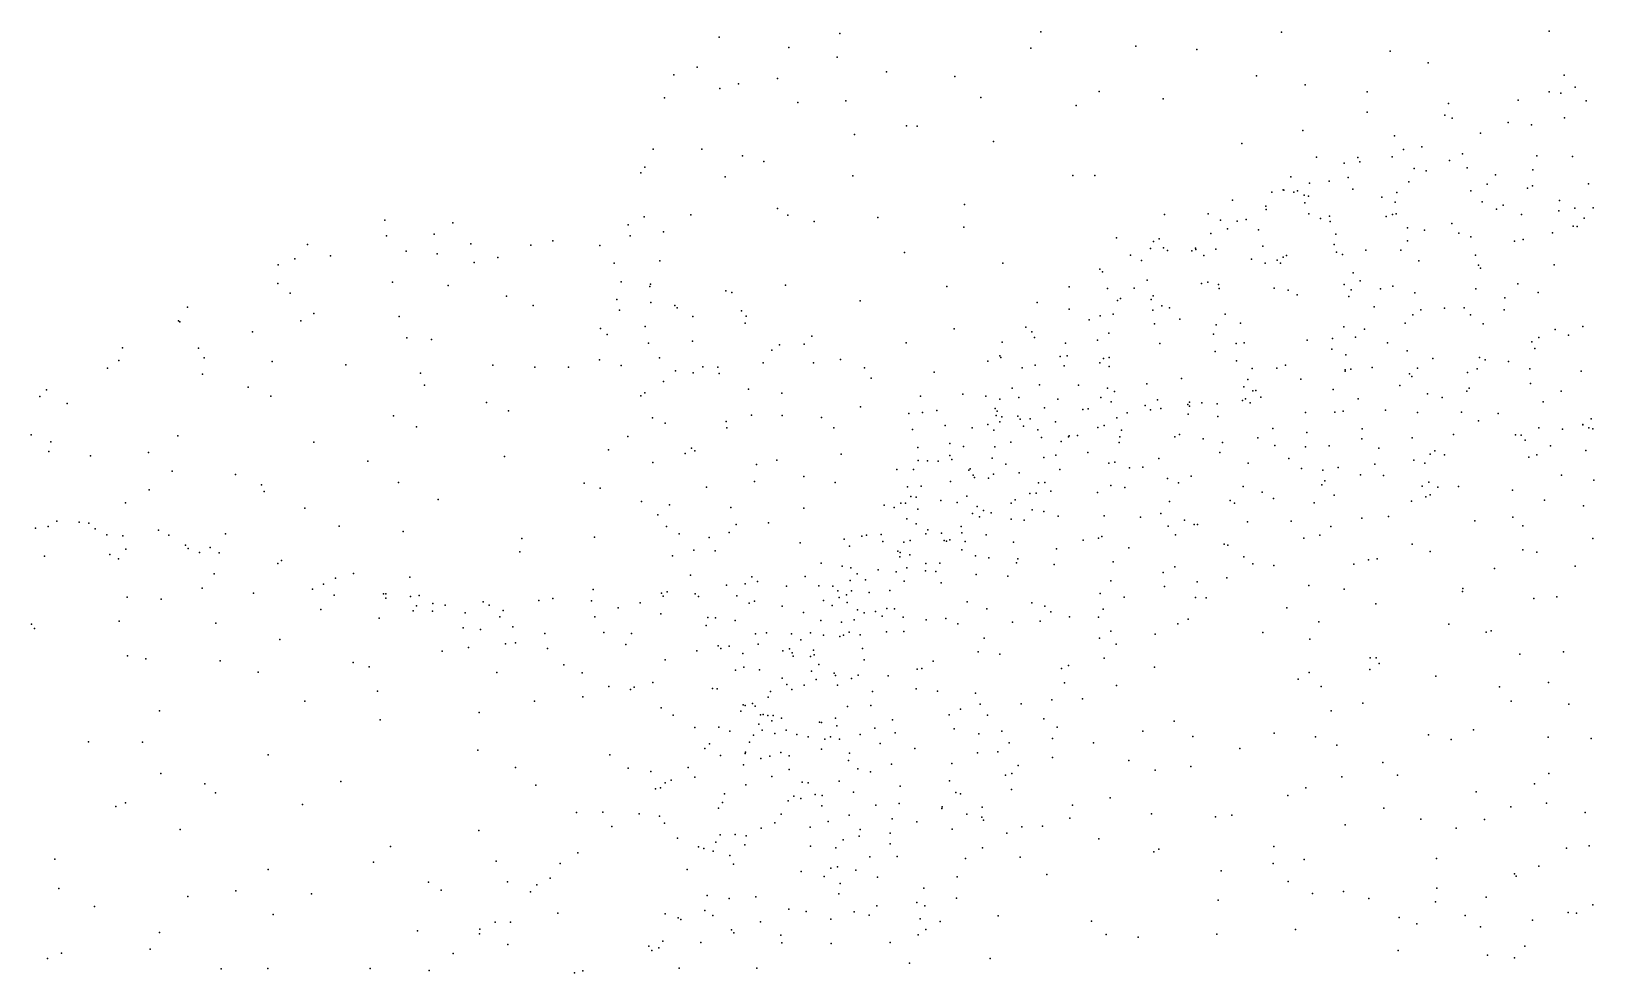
# Model space of a CAD drawing. Header units: metres. Extents: x -24.3 to 24.3, y -27.7 to 27.7.
# Drawn here: x -17.86 to -12.25, y 10.15 to 13.53 of the extents above; entities that cross this region are included whole.
import ezdxf

# ---------------------------------------------------------------- set-up
doc = ezdxf.new("R2010")
doc.units = ezdxf.units.M

msp = doc.modelspace()

# ---------------------------------------------------------------- linework, layer by layer
for p in [(-15.3907, 13.508, 12.4696), (-14.9573, 13.5212, 11.1314), (-14.236, 13.5274, 13.9236), (-13.3734, 13.527, 14.2851), (-12.4132, 13.5298, 10.3179), (-15.1406, 13.4718, 13.2292), (-14.2728, 13.4691, 10.5599), (-13.896, 13.4763, 14.1058), (-13.6766, 13.464, 10.2592), (-12.9833, 13.458, 10.1345), (-15.4694, 13.401, 11.9385), (-14.9665, 13.4369, 13.4831), (-12.8476, 13.4162, 14.451), (-15.5533, 13.3732, 12.2001), (-15.3208, 13.341, 13.1701), (-15.1805, 13.3601, 11.2224), (-14.7906, 13.3843, 13.7609), (-14.5445, 13.3673, 13.9095), (-13.4632, 13.3702, 10.0774), (-13.2888, 13.337, 14.444), (-12.3593, 13.3717, 14.4627), (-15.5867, 13.2906, 12.5021), (-15.3874, 13.3243, 11.6104), (-14.9356, 13.2804, 10.8838), (-14.4516, 13.2915, 10.4649), (-14.0279, 13.313, 10.2534), (-13.7981, 13.287, 10.1196), (-13.0658, 13.3128, 9.9697), (-12.5251, 13.2821, 2.3147), (-12.414, 13.3121, 9.8283), (-12.3715, 13.3077, 2.1366), (-12.3199, 13.3289, 2.5646), (-12.2805, 13.2805, 1.6087), (-15.1081, 13.274, 11.0259), (-14.1097, 13.2632, 14.1708), (-13.0658, 13.2399, 14.5271), (-12.7881, 13.2285, 2.5862), (-12.7747, 13.2705, 9.8127), (-14.7182, 13.1903, 10.6131), (-14.6796, 13.1897, 13.9328), (-13.2966, 13.1735, 9.819), (-12.7611, 13.2173, 2.3474), (-12.5604, 13.2019, 1.7049), (-12.4764, 13.1941, 9.4932), (-12.3584, 13.2193, 3.074), (-14.9046, 13.1592, 13.7879), (-14.4068, 13.1345, 14.075), (-13.5153, 13.1275, 9.8146), (-12.9679, 13.154, 2.4398), (-12.8704, 13.1155, 1.8703), (-12.6593, 13.1645, 14.595), (-15.6265, 13.1066, 11.9763), (-15.4523, 13.1072, 11.467), (-15.306, 13.0826, 13.3655), (-15.2303, 13.0626, 11.0457), (-13.2478, 13.0774, 14.5843), (-13.0995, 13.077, 2.7258), (-13.0928, 13.0609, 2.0445), (-12.9767, 13.0794, 2.9232), (-12.9364, 13.1049, 9.4899), (-12.7705, 13.0662, -11.2754), (-12.7242, 13.0904, 3.1689), (-12.4584, 13.0833, 1.1027), (-12.3304, 13.0806, 9.1546), (-15.6713, 13.0213, 12.205), (-15.6567, 13.0418, 12.468), (-15.369, 13.0072, 11.2061), (-14.9104, 13.0115, 10.6107), (-14.1218, 13.0117, 14.243), (-14.0426, 13.0125, 9.9289), (-13.3404, 13.0077, 9.5492), (-13.1493, 13.056, 2.3381), (-13.1347, 13.0047, -11.3454), (-12.8977, 13.0376, -11.4743), (-12.8546, 13.0289, 14.6516), (-12.7081, 13.0398, 1.2735), (-12.6058, 13.0143, -11.4767), (-12.4725, 13.0328, 3.5317), (-13.4079, 12.9521, -11.3096), (-13.367, 12.9605, -10.8668), (-13.3653, 12.9599, -11.6643), (-13.3295, 12.9521, -12.0566), (-13.3166, 12.9572, 2.766), (-13.2731, 12.9849, 2.5287), (-13.2024, 12.992, -11.0641), (-13.1177, 12.9631, 1.5406), (-12.9603, 12.9512, 9.2283), (-12.917, 12.9896, -10.8635), (-12.6941, 12.9568, -11.9973), (-12.6355, 12.9813, -10.9978), (-12.4912, 12.9663, 0.8553), (-12.4733, 12.9749, -11.3057), (-12.2724, 12.9823, 3.7117), (-15.1804, 12.8938, 10.8783), (-14.51, 12.9087, 14.0948), (-13.5496, 12.924, -12.0161), (-13.4293, 12.9023, 2.3341), (-13.4288, 12.8904, 3.0024), (-13.2928, 12.9417, 1.6879), (-13.2893, 12.9139, -12.3455), (-13.2772, 12.9384, -10.6396), (-13.0136, 12.9343, 1.3329), (-12.9663, 12.9168, 3.5576), (-12.6535, 12.9182, -12.2468), (-12.6023, 12.8909, 8.9161), (-12.5788, 12.9056, -10.7974), (-12.3768, 12.9222, -11.8778), (-12.3217, 12.8952, -12.1157), (-12.256, 12.8965, -11.425), (-16.589, 12.8522, -6.4058), (-16.3454, 12.8427, -6.4855), (-15.7163, 12.835, 12.3142), (-15.6591, 12.8642, 11.8746), (-15.4914, 12.8707, 13.2573), (-15.1434, 12.8697, 13.6571), (-15.0499, 12.8471, 10.6703), (-14.8212, 12.8619, 13.9272), (-13.7932, 12.8722, 9.6512), (-13.6361, 12.8744, -11.4121), (-13.5919, 12.852, 9.4947), (-13.5327, 12.8485, 2.1418), (-13.5005, 12.8545, -12.4641), (-13.2752, 12.8751, -10.4086), (-13.2339, 12.8575, 1.3739), (-13.2019, 12.8666, 3.4256), (-13.1993, 12.847, 9.237), (-12.9976, 12.8647, -10.399), (-12.9749, 12.8724, -12.6719), (-12.9622, 12.8751, 1.1003), (-12.7625, 12.8405, 0.7614), (-12.5134, 12.8728, 0.6554), (-12.3784, 12.8853, -12.3323), (-12.2878, 12.8593, 0.4807), (-16.5826, 12.7955, -6.1764), (-16.4125, 12.8022, -6.7973), (-15.9863, 12.7772, -6.5737), (-15.7089, 12.7962, 12.6553), (-15.5899, 12.8099, 13.0578), (-14.5122, 12.8269, 10.0912), (-13.9651, 12.7882, 14.3748), (-13.8123, 12.7854, -11.627), (-13.6275, 12.8042, -10.4412), (-13.5666, 12.8206, 2.7232), (-13.4558, 12.8168, 3.2503), (-13.1784, 12.8014, -10.1491), (-12.9219, 12.8248, 3.8184), (-12.9212, 12.7773, 8.9606), (-12.8607, 12.8159, 14.7252), (-12.7377, 12.8051, -12.7257), (-12.6947, 12.7924, -10.3043), (-12.5381, 12.7766, 4.0312), (-12.5068, 12.7831, 0.4456), (-12.402, 12.8068, -10.6353), (-12.3271, 12.8309, 4.0008), (-12.3137, 12.8297, 14.7869), (-16.8669, 12.7648, -6.7571), (-16.7841, 12.7245, -5.9866), (-16.5123, 12.7408, -7.0305), (-16.4013, 12.7312, -5.9723), (-16.2809, 12.7668, -7.0078), (-16.0651, 12.7626, -6.8583), (-15.8179, 12.7606, -6.4103), (-14.7254, 12.7353, 10.1936), (-13.9145, 12.7267, -11.2483), (-13.8435, 12.7501, -10.8922), (-13.8321, 12.7754, -12.0368), (-13.7968, 12.7528, -12.3265), (-13.782, 12.7433, 9.466), (-13.6947, 12.7421, 2.2856), (-13.6814, 12.7513, 2.9786), (-13.6808, 12.7464, 3.1974), (-13.6524, 12.7255, 1.6904), (-13.609, 12.7484, -10.226), (-13.4408, 12.7583, 1.3346), (-13.3559, 12.7248, 14.6036), (-13.1844, 12.7648, 1.0466), (-13.1757, 12.7367, 3.8875), (-13.1549, 12.7291, 9.0409), (-13.0705, 12.7447, 0.852), (-12.9454, 12.7439, -9.9631), (-12.6775, 12.726, 8.7263), (-16.9722, 12.6913, -6.9376), (-16.9124, 12.7136, -6.3246), (-16.269, 12.6998, -7.2282), (-16.1835, 12.7174, -6.0407), (-15.7673, 12.6978, -6.6674), (-15.6027, 12.7057, 11.5313), (-14.373, 12.6972, 9.84), (-14.0255, 12.6765, -11.7901), (-14.0158, 12.6665, 9.5071), (-13.875, 12.7076, -10.6738), (-13.4808, 12.7117, 3.5689), (-13.4326, 12.6982, -12.8491), (-13.3887, 12.7087, 1.1281), (-13.3772, 12.6978, -9.8606), (-13.3676, 12.7197, 9.165), (-12.8808, 12.7058, -13.0321), (-12.6665, 12.6909, 4.2656), (-12.6604, 12.6801, 0.3068), (-12.3954, 12.692, -10.2546), (-16.9727, 12.6244, -5.8643), (-16.5621, 12.6299, -7.2787), (-16.3617, 12.6174, -5.6361), (-15.7419, 12.6301, 12.2299), (-15.6391, 12.6144, -6.8602), (-15.6365, 12.6228, -6.2228), (-15.1517, 12.6183, 13.7092), (-14.5742, 12.6142, 9.9507), (-14.1349, 12.6128, -11.3307), (-13.9019, 12.6079, -10.3495), (-13.8553, 12.6368, 2.6274), (-13.6601, 12.6243, -12.824), (-13.6379, 12.6295, 1.2624), (-13.5998, 12.6205, 3.7655), (-13.1485, 12.6214, 4.2875), (-13.116, 12.6633, -9.6512), (-13.0915, 12.6348, 14.7117), (-12.9748, 12.6156, 8.7557), (-12.5259, 12.6231, 4.4221), (-16.9281, 12.5894, -7.2118), (-16.1531, 12.5797, -7.3765), (-15.7568, 12.5677, -7.2339), (-15.6354, 12.5562, -5.9615), (-15.3659, 12.5983, 11.0091), (-15.3446, 12.592, 13.5548), (-14.8845, 12.562, 10.276), (-14.25, 12.556, -11.5583), (-13.9974, 12.6064, -12.3542), (-13.9618, 12.5634, -12.65), (-13.9503, 12.5711, 2.0446), (-13.8413, 12.5678, 1.6777), (-13.8343, 12.5801, -10.1276), (-13.5971, 12.6071, 9.1471), (-13.3995, 12.6075, 4.0044), (-13.3492, 12.601, 8.9772), (-13.3172, 12.5841, 0.6821), (-13.1315, 12.5778, 0.4421), (-13.1234, 12.6025, -13.1746), (-13.018, 12.6051, 4.4733), (-12.8953, 12.5906, -9.4313), (-12.6768, 12.6059, -13.1317), (-12.5724, 12.5738, 14.8435), (-12.4529, 12.5925, -0.0261), (-17.2972, 12.5394, -6.657), (-16.844, 12.5172, -5.6109), (-16.5381, 12.5058, -5.4783), (-16.0578, 12.5452, -5.5278), (-15.7473, 12.5288, -5.672), (-15.5487, 12.5457, -7.0518), (-15.5406, 12.5377, 13.3019), (-15.4852, 12.5068, 11.261), (-15.3105, 12.5266, -6.6427), (-15.293, 12.5077, 10.8237), (-14.1354, 12.5322, -10.5645), (-14.0235, 12.5087, 2.744), (-13.9773, 12.5151, 3.2327), (-13.8353, 12.5287, 9.1856), (-13.8027, 12.5451, 1.4625), (-13.7751, 12.5377, -9.8753), (-13.738, 12.4966, 1.0601), (-13.5751, 12.5152, 14.5539), (-13.0414, 12.5404, 0.2276), (-12.9021, 12.5125, 8.5557), (-12.8738, 12.5296, 14.804), (-12.7884, 12.5366, 4.6752), (-12.7181, 12.5373, 0.016), (-12.6953, 12.5127, -9.3616), (-12.5745, 12.5306, 4.6148), (-17.3295, 12.4902, -6.2718), (-17.3249, 12.4866, -6.8776), (-17.064, 12.4511, -7.3141), (-16.8899, 12.4909, -7.4684), (-15.8159, 12.4626, -5.4352), (-15.7913, 12.4417, 12.4343), (-15.6558, 12.4698, 11.5949), (-15.297, 12.482, -6.8711), (-14.5471, 12.4624, 9.7855), (-14.2901, 12.4684, -11.8951), (-14.2687, 12.4516, -10.7911), (-14.0636, 12.4947, 2.4566), (-13.9933, 12.4462, -10.0096), (-13.829, 12.4794, 4.0023), (-13.6178, 12.4429, 0.642), (-13.6077, 12.4761, -13.1978), (-13.521, 12.4818, 4.3902), (-13.1501, 12.4691, 4.787), (-13.0754, 12.4612, -13.402), (-12.9304, 12.4828, -9.0344), (-12.6502, 12.4801, -13.3954), (-12.3915, 12.4592, 8.0071), (-12.293, 12.4698, 4.6363), (-17.5299, 12.3933, -6.3716), (-17.2575, 12.3928, -7.1695), (-16.5108, 12.4291, -7.5693), (-16.4214, 12.4238, -5.2899), (-15.6434, 12.41, -7.4159), (-15.4858, 12.4178, -5.7089), (-15.2015, 12.3853, 13.6997), (-15.1733, 12.405, -6.2739), (-15.0858, 12.407, -6.8405), (-15.0581, 12.4356, 10.442), (-14.72, 12.4122, 9.9618), (-14.3755, 12.4136, -11.3199), (-14.2594, 12.4311, 14.3186), (-14.1485, 12.4108, -10.2237), (-14.0332, 12.4213, 1.7194), (-13.8103, 12.4099, 14.4837), (-13.5357, 12.4092, -9.1769), (-13.5069, 12.4122, 0.4178), (-13.2813, 12.4216, 0.1687), (-13.1934, 12.3885, 8.561), (-13.1906, 12.4271, 14.7051), (-13.1087, 12.4324, 0.0227), (-12.9936, 12.4123, 5.0263), (-12.4763, 12.4155, 4.8013), (-12.4654, 12.3917, -9.1752), (-12.4504, 12.4305, -0.3087), (-12.3439, 12.4387, -9.4501), (-17.5427, 12.3484, -5.8294), (-17.2373, 12.3578, -5.4464), (-16.9931, 12.3451, -5.35), (-16.7285, 12.3333, -5.2489), (-16.2014, 12.3314, -5.1206), (-15.8194, 12.3511, -7.5686), (-15.7412, 12.3305, 12.2529), (-15.6037, 12.3579, 13.1196), (-15.2327, 12.3402, -7.2545), (-15.0519, 12.3402, -7.0862), (-14.9549, 12.3514, -6.5784), (-14.4264, 12.3465, -11.7325), (-14.3834, 12.3646, -11.1011), (-14.3797, 12.3593, 9.5154), (-14.2564, 12.332, 2.3921), (-14.1677, 12.3622, 1.9252), (-14.1529, 12.3292, 3.669), (-14.1426, 12.3647, 3.4531), (-14.0251, 12.3395, 9.1203), (-14.0114, 12.356, 4.1697), (-13.9911, 12.3594, -9.7265), (-13.6112, 12.3801, 4.7103), (-13.5347, 12.3471, 8.7213), (-13.3589, 12.3319, -13.573), (-13.1431, 12.3682, -8.5625), (-12.9227, 12.3827, -0.2388), (-12.8303, 12.3553, 8.2662), (-12.6637, 12.3589, 8.0913), (-12.6436, 12.3502, 5.0389), (-12.5598, 12.345, -0.4808), (-17.5836, 12.3213, -6.837), (-17.2436, 12.299, -7.3763), (-16.4607, 12.3035, -5.096), (-16.0509, 12.3249, -7.6461), (-15.93, 12.3249, -5.1909), (-15.5898, 12.2735, -5.2969), (-15.5463, 12.3112, 11.3512), (-15.4838, 12.3038, 13.4144), (-15.4486, 12.3262, -5.5105), (-15.3953, 12.3241, -7.4219), (-15.39, 12.3022, 11.0384), (-14.8689, 12.322, -6.8533), (-14.8454, 12.2844, 13.9879), (-14.6191, 12.3065, 14.1664), (-14.303, 12.3221, -10.3543), (-13.9917, 12.3269, 1.2104), (-13.7318, 12.2835, 8.7926), (-13.4943, 12.2802, 0.0217), (-13.4789, 12.3201, 5.072), (-13.3906, 12.3205, -8.8252), (-13.3036, 12.2809, -0.2799), (-13.1457, 12.3145, -8.0037), (-13.1452, 12.3095, 5.2918), (-13.1243, 12.3169, -13.6231), (-13.0478, 12.3227, 8.369), (-12.915, 12.3001, -8.1486), (-12.9056, 12.2906, -13.6877), (-12.8857, 12.3212, -0.5468), (-12.7065, 12.3051, -8.4119), (-12.6714, 12.3181, -13.6723), (-12.483, 12.3182, -8.7832), (-12.2988, 12.3103, 5.0046), (-17.8263, 12.219, -6.5273), (-17.803, 12.2432, -6.2921), (-17.0788, 12.2523, -7.5974), (-16.9974, 12.2204, -5.1294), (-16.4468, 12.2598, -7.7877), (-15.671, 12.221, 11.9126), (-15.6564, 12.2319, -7.6547), (-15.2847, 12.2461, 10.7783), (-15.1656, 12.2316, 10.4883), (-14.6676, 12.2199, -6.7376), (-14.5169, 12.2276, -11.455), (-14.4343, 12.2198, -12.3386), (-14.3392, 12.2492, 2.5823), (-14.2408, 12.261, -10.0458), (-14.1014, 12.2597, 14.3823), (-14.022, 12.2158, 4.7096), (-13.9979, 12.2493, 0.9239), (-13.972, 12.2377, -9.3484), (-13.8567, 12.2646, -13.3219), (-13.5082, 12.2541, -8.5816), (-13.4766, 12.2398, 8.5245), (-13.4653, 12.2406, -8.1495), (-13.4476, 12.2164, -13.7366), (-13.1882, 12.2445, -0.5854), (-12.9495, 12.2587, -0.7592), (-12.8504, 12.2293, 8.0196), (-12.7093, 12.238, 14.8731), (-12.7006, 12.2494, -0.7972), (-12.4809, 12.2656, -0.7093), (-12.3708, 12.238, -8.4769), (-17.7279, 12.1943, -5.6315), (-16.2242, 12.1971, -7.8227), (-16.1453, 12.1682, -4.8875), (-14.8829, 12.1821, 10.052), (-14.6606, 12.1619, -7.3151), (-14.6101, 12.1685, -6.448), (-14.4006, 12.1758, -10.2251), (-14.3931, 12.1663, -12.5656), (-14.3833, 12.2092, 2.948), (-14.3159, 12.2155, 3.5759), (-14.2229, 12.1791, -7.0272), (-14.1756, 12.2093, 4.4623), (-14.0861, 12.172, 8.9918), (-14.0664, 12.1749, -7.2379), (-13.984, 12.2001, 0.6847), (-13.9272, 12.1605, -8.2817), (-13.8622, 12.1868, -7.0989), (-13.8436, 12.171, -7.3537), (-13.8179, 12.2075, 0.2083), (-13.8064, 12.1756, -7.9833), (-13.7092, 12.1905, 5.3635), (-13.7035, 12.1989, -8.6844), (-13.7033, 12.1842, -7.7632), (-13.6587, 12.1964, -8.4196), (-13.6046, 12.1923, -7.4679), (-13.513, 12.2043, -0.2603), (-13.5028, 12.2111, -7.868), (-13.4859, 12.1969, -7.1787), (-13.2877, 12.1615, -0.836), (-13.1818, 12.1627, 8.2188), (-13.1522, 12.167, 5.6851), (-13.0986, 12.211, -7.4899), (-13.0001, 12.17, -1.0917), (-12.8856, 12.1618, -7.43), (-12.7969, 12.2154, -7.8054), (-12.7281, 12.1631, 5.7258), (-12.4352, 12.2, 5.386), (-16.5582, 12.1495, -4.866), (-16.4752, 12.1098, -7.9676), (-15.6292, 12.1423, 12.986), (-15.5834, 12.123, 11.6123), (-15.3653, 12.1289, -7.6647), (-15.3621, 12.1067, -5.2753), (-15.2747, 12.1521, 13.5969), (-15.1644, 12.151, -5.5196), (-15.0235, 12.1433, 10.224), (-14.9792, 12.1066, -5.7003), (-14.7094, 12.158, 9.7989), (-14.5802, 12.1152, -11.7775), (-14.4825, 12.1072, 3.3154), (-14.4272, 12.1189, -6.8431), (-14.3969, 12.1514, 9.3146), (-14.3841, 12.1277, 3.8534), (-14.3764, 12.1468, -7.4058), (-14.3188, 12.1485, 1.9597), (-14.311, 12.1377, 1.7375), (-14.2986, 12.1126, 1.3724), (-14.2747, 12.1396, -12.8958), (-14.1837, 12.1283, -7.5918), (-14.0326, 12.1082, 5.1186), (-14.0097, 12.1153, -6.9099), (-13.9646, 12.1431, -9.0808), (-13.7088, 12.1562, -0.1377), (-13.6015, 12.1476, 14.5659), (-13.4045, 12.1044, 8.2964), (-12.6668, 12.1322, -7.4813), (-12.5968, 12.1587, -1.0558), (-12.4502, 12.1062, 14.8566), (-12.2928, 12.1176, 5.5794), (-12.2927, 12.1183, -8.211), (-12.2715, 12.1072, -13.7121), (-12.2635, 12.1395, -1.0561), (-12.2564, 12.1037, 7.0055), (-17.8572, 12.0813, -5.4773), (-17.7873, 12.0563, -7.1382), (-17.331, 12.0781, -7.6242), (-16.8434, 12.0554, -7.9044), (-15.718, 12.0755, -7.8671), (-14.6974, 12.1005, -6.1294), (-14.5624, 12.0502, -10.5873), (-14.4052, 12.0979, -10.0029), (-14.3446, 12.0557, 4.6584), (-14.2468, 12.0992, 1.1497), (-14.2337, 12.0716, -9.5277), (-14.1637, 12.0581, -6.7535), (-14.1379, 12.0745, -9.3089), (-14.1354, 12.0782, -8.0351), (-14.1055, 12.0791, -13.2491), (-13.9556, 12.0546, -0.2692), (-13.9536, 12.074, -8.6766), (-13.9472, 12.0982, 8.7794), (-13.756, 12.0743, -6.8519), (-13.7396, 12.083, 8.575), (-13.6543, 12.0674, -0.6309), (-13.5853, 12.0547, -13.8598), (-13.4578, 12.0704, 5.8166), (-13.2824, 12.0901, -1.1616), (-13.0849, 12.067, -1.4206), (-13.0844, 12.103, -7.1677), (-12.9054, 12.0703, 5.9777), (-12.7564, 12.0831, -1.3142), (-12.5339, 12.0814, -13.9721), (-12.5136, 12.0805, 7.3309), (-12.4999, 12.063, 5.9264), (-12.3662, 12.1023, -7.9488), (-17.794, 12.022, -5.0913), (-17.6444, 12.0066, -7.4059), (-17.437, 12.0186, -4.8879), (-16.1606, 12.0045, -8.0289), (-15.7875, 12.0273, -4.8781), (-15.5119, 12.0146, 11.4234), (-15.4891, 12.0338, -7.8424), (-15.4772, 12.0241, -5.0576), (-14.9526, 12.0118, 13.8492), (-14.6779, 12.0366, -7.6709), (-14.5634, 12.0076, -12.3596), (-14.556, 11.9933, 3.8686), (-14.5138, 12.0396, 2.6965), (-14.4114, 11.998, -7.791), (-14.402, 12.0383, 14.1948), (-14.2258, 12.0005, 5.1064), (-14.183, 12.0085, 0.5839), (-14.068, 12.018, 14.3495), (-13.8134, 11.9968, -0.7773), (-13.5941, 12.0178, 8.3705), (-13.3974, 12.0434, 14.6408), (-13.3471, 11.9965, -1.4656), (-13.2878, 12.0391, -6.9391), (-13.203, 12.0417, 6.0109), (-13.0245, 12.0339, 7.7888), (-12.8408, 12.0123, -1.544), (-12.8234, 12.0247, -7.1581), (-12.7887, 12.0096, -14.1185), (-12.4867, 12.0011, 6.1402), (-12.4583, 12.0102, 6.5073), (-12.4085, 12.0426, 6.7961), (-12.2825, 12.025, 6.2352), (-17.3519, 11.9517, -4.6728), (-17.1243, 11.939, -4.6317), (-16.6504, 11.9868, -4.6091), (-15.628, 11.9818, 12.6539), (-15.2566, 11.9749, -7.8198), (-15.183, 11.9909, 10.5073), (-14.7532, 11.9571, -5.6823), (-14.6932, 11.9577, -11.5046), (-14.676, 11.9893, -11.0348), (-14.6429, 11.9878, -10.7971), (-14.6042, 11.9871, 3.6257), (-14.4945, 11.9544, -9.8344), (-14.4897, 11.9593, 2.193), (-14.4794, 11.9368, -6.063), (-14.4058, 11.9403, 1.2831), (-14.3625, 11.9763, -6.2904), (-14.3146, 11.9451, -8.1683), (-14.1686, 11.9567, -0.3821), (-13.9925, 11.9798, 5.4666), (-13.9712, 11.9833, -0.6235), (-13.9192, 11.9627, 8.6022), (-13.8706, 11.9658, -13.7056), (-13.4935, 11.9802, -6.7187), (-13.3012, 11.9613, 6.1905), (-13.2254, 11.9547, 7.8323), (-13.1697, 11.9644, 14.7243), (-13.0905, 11.9383, 6.3368), (-13.0388, 11.976, -6.9528), (-12.8991, 11.9905, 7.5535), (-12.8592, 11.9799, 6.2256), (-12.3689, 11.9374, -14.0572), (-17.4339, 11.8841, -4.4479), (-17.0315, 11.9027, -7.9742), (-16.5405, 11.9106, -8.1258), (-15.8747, 11.9088, -8.0847), (-15.8166, 11.8903, -4.6936), (-15.4361, 11.894, 11.2301), (-15.2636, 11.9146, -5.1016), (-15.0862, 11.9316, -5.2858), (-14.9742, 11.9106, 10.0201), (-14.7152, 11.8945, 9.6531), (-14.6654, 11.8976, 3.1213), (-14.5606, 11.9138, -12.5597), (-14.4748, 11.9285, -7.9973), (-14.4241, 11.9266, 9.2057), (-14.2454, 11.9094, -0.6159), (-14.2221, 11.9103, 5.3183), (-14.2011, 11.8797, -0.8432), (-13.9855, 11.8999, -1.0434), (-13.9353, 11.8928, 5.7428), (-13.7824, 11.9244, -6.4978), (-13.7434, 11.9097, -13.9308), (-13.6975, 11.9333, 5.9185), (-13.5107, 11.8968, 6.1676), (-13.2293, 11.9027, -6.7238), (-13.2178, 11.9166, -1.8804), (-13.0076, 11.9353, -1.7767), (-12.8691, 11.8976, 7.3124), (-12.8448, 11.9121, 14.7967), (-12.8124, 11.8938, 6.5812), (-12.7393, 11.8963, 7.1228), (-12.5449, 11.8827, -1.7757), (-12.2537, 11.9188, -7.5658), (-17.5197, 11.8372, -7.7557), (-17.0225, 11.8783, -4.4368), (-16.3978, 11.8492, -4.3349), (-15.6681, 11.8423, -8.1219), (-15.5684, 11.8301, 11.9489), (-14.7989, 11.829, -11.3018), (-14.7382, 11.8365, -10.6129), (-14.7219, 11.836, 3.8527), (-14.7024, 11.8605, 14.0003), (-14.6835, 11.8578, -12.1582), (-14.5957, 11.8459, -8.1979), (-14.5362, 11.8383, 4.7801), (-14.5016, 11.862, -5.8409), (-14.4655, 11.8248, 1.0938), (-14.3429, 11.8366, 0.1529), (-14.3291, 11.8487, -0.1166), (-14.2758, 11.8706, -9.0956), (-14.2531, 11.8726, -8.8188), (-14.0339, 11.8745, -6.2508), (-13.7747, 11.8426, -1.6461), (-13.5575, 11.8465, 14.546), (-13.5424, 11.837, 8.0139), (-13.4434, 11.8755, -14.1295), (-13.4023, 11.8532, -6.5427), (-13.2564, 11.8371, 7.6031), (-13.1841, 11.8646, -14.2781), (-12.9073, 11.8435, -14.3517), (-12.8556, 11.8586, -1.9202), (-12.8405, 11.8667, -6.9007), (-12.4305, 11.8474, -7.1863), (-12.2899, 11.8266, -1.8409), (-17.7657, 11.7723, -2.6883), (-17.6859, 11.7683, -3.1203), (-16.8756, 11.8189, -4.2458), (-15.6099, 11.7948, -4.6853), (-15.3479, 11.8211, -8.0603), (-15.0869, 11.8184, 10.2578), (-14.763, 11.8208, 3.5153), (-14.7173, 11.7805, -10.2187), (-14.6777, 11.8152, -5.4972), (-14.4821, 11.7994, 5.1769), (-14.4564, 11.787, 0.6091), (-14.442, 11.8103, 14.1111), (-14.4145, 11.8013, -0.8206), (-14.3434, 11.7789, -13.2059), (-14.2959, 11.776, 5.5068), (-14.2675, 11.8126, -6.0474), (-14.2264, 11.8065, -1.1936), (-14.174, 11.7898, -13.4753), (-14.0093, 11.7916, -1.5814), (-13.8786, 11.7857, 6.0632), (-13.8057, 11.7991, 8.3164), (-13.7214, 11.7752, 6.2302), (-13.4956, 11.7695, 7.7148), (-13.3384, 11.7717, 6.5904), (-13.0857, 11.7829, 6.9092), (-12.9897, 11.7883, 7.1159), (-12.68, 11.7736, -14.3771), (-12.5436, 11.7858, -2.01), (-17.8421, 11.7472, -1.8106), (-17.7961, 11.7528, -3.6304), (-17.6507, 11.7651, -4.0496), (-17.628, 11.7439, -3.4219), (-17.5861, 11.7225, -2.1685), (-17.5288, 11.7189, -2.4165), (-17.4004, 11.7392, -3.8892), (-17.3641, 11.7212, -3.554), (-17.1606, 11.726, -3.8584), (-16.7531, 11.7539, -8.2084), (-16.5233, 11.7351, -4.1283), (-15.8378, 11.7142, -4.4651), (-15.5786, 11.7531, 12.4349), (-15.5342, 11.7267, 12.6833), (-15.4255, 11.7129, 11.4305), (-15.354, 11.7317, 11.0624), (-15.3296, 11.7605, -4.8307), (-15.2127, 11.7655, 10.5579), (-14.8781, 11.7177, -5.1818), (-14.8615, 11.7214, -8.3156), (-14.8097, 11.7242, 3.2159), (-14.6836, 11.7623, 2.5329), (-14.6489, 11.7264, 2.1707), (-14.6417, 11.7405, 9.4321), (-14.5924, 11.7284, 4.9928), (-14.5227, 11.7526, -8.5639), (-14.5196, 11.7301, -0.6072), (-14.4331, 11.723, -1.3405), (-14.03, 11.7114, -13.8077), (-14.0182, 11.7165, -5.9846), (-13.7797, 11.7542, -14.0839), (-13.7533, 11.7227, 8.1153), (-13.6869, 11.7605, -1.9998), (-13.6753, 11.7601, -6.2351), (-13.236, 11.7214, 7.3212), (-13.1966, 11.7533, -2.2116), (-12.5082, 11.7549, 14.7902), (-17.518, 11.6718, -1.781), (-17.304, 11.6853, -8.0363), (-17.294, 11.6741, -2.4503), (-17.2537, 11.66, -2.2178), (-17.216, 11.677, -3.1283), (-17.1827, 11.6583, -3.3841), (-16.1045, 11.6623, -4.2682), (-16.0975, 11.7094, -8.3357), (-15.4809, 11.6674, -8.2803), (-15.4046, 11.6654, 13.2016), (-15.0991, 11.6947, -8.2435), (-14.9419, 11.7069, 13.8062), (-14.9224, 11.6817, -11.0552), (-14.8033, 11.6988, 2.9883), (-14.7493, 11.6647, -12.3018), (-14.7416, 11.6599, -0.3039), (-14.7274, 11.6962, 4.466), (-14.705, 11.7025, -9.7721), (-14.5836, 11.7029, 1.6755), (-14.5752, 11.7003, -1.1607), (-14.5624, 11.7047, -0.0273), (-14.5194, 11.6685, -13.0425), (-14.5085, 11.6993, -8.9498), (-14.3349, 11.6965, -5.6896), (-14.1804, 11.6724, 14.1977), (-14.0849, 11.7042, 8.5035), (-13.9209, 11.6764, 6.255), (-13.5788, 11.6898, -2.202), (-13.5658, 11.6857, 6.5625), (-13.2933, 11.7109, 6.8223), (-12.9045, 11.6889, -6.585), (-12.8401, 11.6631, -2.3879), (-12.5082, 11.6689, -6.7905), (-12.4577, 11.6603, -2.29), (-12.2572, 11.7093, -7.2015), (-17.8093, 11.6462, -1.4138), (-17.5755, 11.6525, -1.5697), (-17.5445, 11.637, -7.9429), (-16.9729, 11.6197, -2.94), (-16.9594, 11.6307, -3.5425), (-15.5576, 11.6478, 12.1482), (-15.0238, 11.6206, -4.9166), (-14.9493, 11.6106, -0.5494), (-14.9178, 11.6043, 3.6013), (-14.7428, 11.644, -0.7372), (-14.7175, 11.6042, 0.2501), (-14.7067, 11.6514, -12.5249), (-14.6488, 11.6202, -9.3151), (-14.5985, 11.6206, 0.8936), (-14.4712, 11.6475, -5.455), (-14.4235, 11.6402, -1.7434), (-14.3241, 11.6219, -1.9408), (-14.3194, 11.6367, 8.8382), (-14.1886, 11.6167, 6.0152), (-13.9766, 11.6262, 8.2769), (-13.7565, 11.6079, -14.2552), (-13.5088, 11.6436, 6.7684), (-13.4769, 11.6191, -6.1371), (-13.4013, 11.6132, 7.0907), (-13.1136, 11.6178, -2.483), (-13.0611, 11.6334, 14.7009), (-13.0308, 11.6371, -14.5889), (-12.6098, 11.6017, -2.474), (-12.3208, 11.61, -14.4525), (-17.2009, 11.583, -1.5855), (-16.8093, 11.5455, -3.3633), (-16.7664, 11.5671, -2.2918), (-16.7014, 11.5838, -3.6619), (-16.4996, 11.5711, -8.3779), (-15.4935, 11.5786, 11.9252), (-15.2965, 11.5476, -4.5736), (-15.2728, 11.5725, 10.8304), (-15.2528, 11.5552, -8.3946), (-15.0815, 11.5737, -0.858), (-14.9204, 11.5588, -11.7699), (-14.8953, 11.5829, -10.3328), (-14.865, 11.5619, 9.6936), (-14.8199, 11.597, -9.9514), (-14.755, 11.5902, -8.7712), (-14.7268, 11.5564, -1.7379), (-14.6506, 11.594, 0.6524), (-14.6134, 11.5909, 1.1528), (-14.5943, 11.5508, 5.5516), (-14.4684, 11.5808, 9.0393), (-14.3545, 11.5742, 5.8596), (-13.985, 11.558, 6.444), (-13.7973, 11.5879, 7.804), (-13.6756, 11.5539, 7.4459), (-13.5699, 11.5683, -2.4595), (-17.5138, 11.4996, -1.2196), (-17.3914, 11.4918, -8.1798), (-17.2447, 11.5315, -1.3603), (-17.0598, 11.514, -8.3342), (-16.8491, 11.5276, -1.5089), (-16.771, 11.5064, -1.2988), (-16.5944, 11.5117, -1.9766), (-16.5858, 11.5111, -2.6665), (-16.5856, 11.4954, -1.6519), (-16.4966, 11.5012, -3.6091), (-16.4663, 11.5054, -2.2033), (-16.0364, 11.4878, -8.5058), (-15.9863, 11.4945, -1.9537), (-15.8419, 11.5263, -1.6375), (-15.5965, 11.5137, -1.5655), (-15.5908, 11.5033, -8.4733), (-15.5766, 11.5184, -1.0865), (-15.4766, 11.5106, -0.8848), (-15.464, 11.5015, -4.4108), (-15.364, 11.5418, -1.2179), (-15.3265, 11.5034, 11.2136), (-15.1489, 11.5392, -1.0956), (-15.0324, 11.5395, 13.634), (-14.9822, 11.5388, -8.5651), (-14.9645, 11.5225, -1.4686), (-14.9596, 11.4982, 3.0857), (-14.9333, 11.5079, -0.0994), (-14.9158, 11.5218, 4.315), (-14.8528, 11.516, 4.6599), (-14.7784, 11.5232, -5.0111), (-14.0238, 11.5125, -5.6565), (-13.9372, 11.4987, 14.2532), (-13.7933, 11.5369, -2.4112), (-13.6817, 11.4979, 14.373), (-13.6439, 11.4967, 7.1528), (-13.275, 11.5405, -14.5394), (-13.1492, 11.5284, -6.2264), (-12.7249, 11.5193, -14.6177), (-12.7235, 11.5306, -2.6526), (-12.469, 11.4945, -14.5699), (-12.3855, 11.5008, -2.5584), (-16.8185, 11.4553, -8.4154), (-16.4881, 11.4499, -3.3699), (-16.4761, 11.4678, -1.4044), (-16.4183, 11.4484, -1.1675), (-16.4169, 11.4766, -2.4231), (-16.3727, 11.4704, -1.7888), (-16.3008, 11.4435, -3.7307), (-16.2365, 11.4827, -3.9839), (-16.2146, 11.4703, -1.5885), (-16.1644, 11.451, -1.2799), (-15.8478, 11.4863, -1.1632), (-15.7523, 11.4611, -0.8605), (-15.6738, 11.4786, -1.8613), (-15.5993, 11.4397, -0.668), (-15.2821, 11.4773, -1.6147), (-15.264, 11.4852, -0.6357), (-15.1644, 11.4674, 10.3805), (-15.0872, 11.4441, -10.9964), (-15.0159, 11.4868, -11.4213), (-14.9855, 11.4692, -1.729), (-14.9314, 11.4804, -8.855), (-14.8939, 11.4533, -1.9773), (-14.8707, 11.4432, -9.2373), (-14.8301, 11.4475, 0.6338), (-14.8062, 11.4315, 9.4261), (-14.7888, 11.458, 0.9829), (-14.761, 11.4571, -12.655), (-14.5002, 11.483, 13.9833), (-14.4297, 11.4579, -5.2477), (-14.2686, 11.4783, -5.4168), (-14.222, 11.4671, -2.3383), (-14.2008, 11.4464, -13.7416), (-14.0129, 11.4556, 8.0467), (-13.3538, 11.4608, 14.5138), (-13.0355, 11.4751, -2.769), (-17.8568, 11.4028, -0.8098), (-17.8453, 11.3864, -8.0326), (-17.5417, 11.4128, -0.9926), (-17.1948, 11.406, -1.0544), (-16.6098, 11.4242, -1.0492), (-16.3082, 11.3895, -2.8873), (-16.2456, 11.3826, -3.4524), (-16.1766, 11.4285, -1.0367), (-16.1297, 11.3929, -2.4964), (-15.8366, 11.4281, -2.2489), (-15.4368, 11.3975, 12.1778), (-15.4309, 11.4264, 12.4833), (-15.4038, 11.4256, -0.478), (-15.3322, 11.4149, 13.1146), (-15.0257, 11.4153, 4.0814), (-14.9511, 11.4094, 2.7832), (-14.9057, 11.4179, 2.5523), (-14.7306, 11.4279, 13.8554), (-14.7274, 11.3757, 1.49), (-14.6477, 11.4184, 5.7349), (-14.5771, 11.4222, -5.0728), (-14.5343, 11.4036, -2.3117), (-14.3387, 11.4099, -13.5225), (-14.239, 11.4136, 8.3864), (-14.1339, 11.429, 14.1361), (-14.0301, 11.4275, 6.6188), (-13.9856, 11.3772, -14.1441), (-13.7452, 11.4032, -2.7062), (-13.7079, 11.4202, -14.4176), (-13.2395, 11.4103, -2.8839), (-12.7731, 11.4018, -6.3302), (-12.6221, 11.3781, 14.7019), (-16.9662, 11.3472, -0.8937), (-16.1561, 11.3314, -3.0596), (-16.1201, 11.3359, -2.7623), (-16.0156, 11.3692, -0.6976), (-15.804, 11.373, -4.0934), (-15.7245, 11.3296, -0.3598), (-15.7047, 11.3688, -8.6354), (-15.394, 11.3247, -0.063), (-15.3546, 11.3237, 12.7749), (-15.2596, 11.3682, -8.6562), (-15.2501, 11.3303, -2.346), (-15.2208, 11.3713, 10.6562), (-15.1302, 11.3678, -8.8875), (-15.0971, 11.3464, 0.0602), (-15.0626, 11.3715, 3.3066), (-15.0161, 11.3623, -9.9965), (-14.957, 11.3585, -9.6259), (-14.9447, 11.3623, -2.1782), (-14.924, 11.3733, -4.7028), (-14.8851, 11.364, 5.1754), (-14.7901, 11.375, 1.8623), (-14.4403, 11.3522, 8.6279), (-14.0261, 11.3517, -5.4657), (-13.9667, 11.3301, 7.6574), (-13.8264, 11.3664, 7.326), (-13.4406, 11.3727, -5.8775), (-13.2719, 11.3487, -14.6696), (-12.6395, 11.374, -2.9062), (-17.5121, 11.2889, -8.3285), (-17.4468, 11.2778, -0.7186), (-17.1794, 11.2713, -0.7277), (-16.7026, 11.2649, -0.6605), (-16.3833, 11.3056, -8.5874), (-16.2892, 11.3185, -0.7537), (-16.0055, 11.3152, -3.8417), (-15.5834, 11.274, -2.6709), (-15.4703, 11.3063, -8.6657), (-15.3836, 11.3152, 11.8606), (-15.3052, 11.2973, 11.3676), (-15.1617, 11.3067, -11.17), (-15.138, 11.3133, -10.4874), (-15.1278, 11.299, -11.5282), (-15.1244, 11.2876, 3.5621), (-15.0629, 11.2864, 10.0994), (-15.0519, 11.3088, 4.605), (-15.0494, 11.2925, 0.301), (-14.8758, 11.3144, 5.401), (-14.8703, 11.2748, 13.6035), (-14.6231, 11.2693, -4.8506), (-14.4618, 11.3035, -13.3561), (-14.3836, 11.2951, -2.5708), (-14.0089, 11.2807, 6.963), (-13.0559, 11.2815, -14.7936), (-13.0335, 11.281, -6.0379), (-12.5192, 11.2949, -14.7082), (-12.3625, 11.3025, -2.771), (-17.044, 11.2295, -8.558), (-16.6449, 11.2493, -8.5941), (-16.1877, 11.2288, -0.5128), (-15.9469, 11.2566, -2.9259), (-15.8817, 11.2282, -3.4293), (-15.3314, 11.2377, 11.6366), (-15.3015, 11.2476, -2.5708), (-15.2455, 11.2381, -10.7938), (-15.164, 11.209, 3.8747), (-15.0588, 11.2339, 4.9094), (-15.0327, 11.2578, -4.4598), (-14.978, 11.2259, 2.6366), (-14.9735, 11.2184, -12.144), (-14.9157, 11.2077, -12.4046), (-14.8913, 11.2189, 2.1593), (-14.7841, 11.2175, 5.7926), (-14.68, 11.2412, -2.5141), (-14.6636, 11.2428, -13.0149), (-14.1621, 11.243, -2.7688), (-14.1379, 11.2534, 6.7241), (-13.8289, 11.2486, -2.9252), (-13.2745, 11.2284, -3.147), (-13.0563, 11.2391, 14.5514), (-13.0233, 11.2606, -3.0867), (-12.8203, 11.2155, 14.5954), (-16.6158, 11.1623, -0.469), (-15.7861, 11.1788, -3.1678), (-15.708, 11.1674, -3.6672), (-15.6952, 11.176, -3.8848), (-15.6279, 11.193, -8.7792), (-15.4146, 11.1709, 0.1697), (-15.3977, 11.1706, -2.8077), (-15.2058, 11.1602, -10.1582), (-15.1473, 11.1864, 10.2763), (-15.1301, 11.1679, -11.7669), (-15.0851, 11.1838, 3.0871), (-15.0427, 11.2032, -2.5264), (-14.9655, 11.184, 0.8312), (-14.8397, 11.1613, 9.3773), (-14.6837, 11.1701, 13.7476), (-14.6066, 11.1625, 6.1661), (-14.4711, 11.1542, 13.8662), (-14.1513, 11.1917, 7.8853), (-13.9649, 11.182, -5.3031), (-13.3138, 11.2051, 14.4417), (-13.2316, 11.1789, -5.8047), (-12.5921, 11.1775, -3.1495), (-12.4158, 11.1928, 14.6775), (-16.8765, 11.1255, -8.6707), (-16.052, 11.1256, -8.7806), (-15.8796, 11.1417, -0.1571), (-15.598, 11.1026, -3.0834), (-15.3044, 11.1134, -9.2641), (-15.2964, 11.1108, -10.4608), (-15.271, 11.1174, -11.3339), (-15.2613, 11.108, 0.3696), (-15.2148, 11.1406, -9.909), (-14.9301, 11.1074, 1.1281), (-14.8461, 11.1103, 1.5191), (-14.5248, 11.0968, 6.3777), (-14.4543, 11.1149, -4.8199), (-14.3077, 11.1165, 6.6557), (-14.1966, 11.1307, -13.9009), (-14.0876, 11.1344, 7.6069), (-13.0815, 11.1193, -3.2929), (-12.5502, 11.1256, -6.1975), (-12.3433, 11.1158, -6.3445), (-17.3976, 11.0918, -0.5093), (-16.6064, 11.0594, -8.7642), (-16.2511, 11.0851, -0.3063), (-15.5553, 11.0756, -8.9511), (-15.3123, 11.0899, -11.1097), (-15.2477, 11.0439, 4.7334), (-15.2423, 11.0775, 12.4704), (-15.2319, 11.0776, -4.0499), (-15.2158, 11.0743, 3.4693), (-15.201, 11.0558, 4.9483), (-15.197, 11.0748, -2.9179), (-15.1667, 11.0653, 12.9676), (-15.0305, 11.0511, 9.9694), (-15.0232, 11.0495, -4.1956), (-14.973, 11.0656, -2.8375), (-14.7682, 11.0591, 8.9749), (-14.5651, 11.0766, 8.5421), (-14.4278, 11.0755, -2.9191), (-14.2261, 11.0624, -3.0415), (-13.7588, 11.0542, -5.3054), (-13.1957, 11.0908, -14.8783), (-15.4778, 11.0311, -3.4882), (-15.3908, 11.0327, -3.8187), (-15.3516, 11.0185, -3.1398), (-15.2671, 11.0035, 4.4794), (-15.2359, 11.0215, 11.8167), (-15.1911, 11.0105, 11.1612), (-15.15, 11.0222, 10.6036), (-15.1116, 11.0065, 0.6091), (-15.0713, 10.9975, 2.7222), (-15.0116, 10.9894, 2.4423), (-14.991, 10.9976, -12.4278), (-14.968, 11.0378, 13.2399), (-14.959, 10.9892, 2.1591), (-14.884, 11.006, 5.904), (-14.8319, 11.0287, -12.774), (-14.7585, 11.012, -2.9189), (-14.5471, 11.027, -4.6323), (-14.4588, 11.009, -13.4806), (-14.376, 11.018, 8.0823), (-14.1945, 10.992, -4.8884), (-14.1778, 11.0332, 7.2252), (-13.8713, 11.018, -3.2781), (-13.6918, 10.999, -14.6313), (-13.3999, 11.0114, 14.3324), (-13.2518, 10.9981, -5.6009), (-12.8466, 11.0058, -3.4599), (-12.7654, 10.988, -14.9396), (-12.6855, 11.0237, -5.9941), (-12.4172, 10.9973, -3.2446), (-12.2625, 10.9926, -3.0865), (-17.6523, 10.9802, -0.3175), (-17.4577, 10.9788, -8.6606), (-17.0073, 10.9332, -0.2793), (-16.2559, 10.9497, -0.1245), (-15.7825, 10.9332, -9.0126), (-15.442, 10.9563, -9.4794), (-15.4245, 10.9729, -10.3511), (-15.3848, 10.9311, -11.4332), (-15.297, 10.9381, -3.3835), (-15.2957, 10.9433, 3.965), (-15.2812, 10.9791, -11.7461), (-15.209, 10.9281, -3.696), (-15.1687, 10.942, -12.0929), (-15.1394, 10.9302, -3.2256), (-15.023, 10.9543, 5.7235), (-14.9224, 10.9398, 1.8835), (-14.8127, 10.9744, 13.3844), (-14.6888, 10.9561, 6.3194), (-14.4641, 10.9401, -3.1294), (-14.3911, 10.9439, 6.7895), (-14.3506, 10.9763, -13.6898), (-14.0482, 10.9767, -14.2298), (-13.5226, 10.9561, -5.3681), (-13.1753, 10.9679, 14.4213), (-16.1205, 10.888, -8.978), (-15.7166, 10.8858, 0.2921), (-15.6358, 10.8736, -9.2533), (-15.5016, 10.8885, 0.4604), (-15.3024, 10.8975, 3.5863), (-15.2405, 10.9199, 5.1199), (-15.1394, 10.8809, 11.3806), (-14.9262, 10.9136, 1.5885), (-14.8929, 10.8829, -4.0846), (-14.8472, 10.8719, 6.1526), (-14.7722, 10.8994, -3.1887), (-14.5562, 10.9027, 8.3384), (-14.3181, 10.8955, 7.075), (-14.1946, 10.9238, -3.2909), (-13.921, 10.9135, 14.0529), (-13.8261, 10.8785, -3.5071), (-13.6981, 10.8915, -5.151), (-13.0105, 10.9058, -5.6558), (-17.3922, 10.8662, -0.2537), (-17.2342, 10.8291, -8.8276), (-16.7467, 10.8378, -8.935), (-16.0475, 10.825, 0.1025), (-15.5841, 10.8328, -9.8938), (-15.5625, 10.8427, -10.79), (-15.4779, 10.8532, -11.0313), (-15.2945, 10.8254, 3.3461), (-15.2009, 10.8554, 5.3834), (-15.092, 10.8356, 0.9685), (-15.0709, 10.8327, 10.0539), (-14.9604, 10.8388, -3.3722), (-14.7407, 10.8215, -3.632), (-14.5643, 10.84, 6.6964), (-14.3638, 10.8603, 7.8891), (-14.3411, 10.8665, 7.4279), (-13.1574, 10.8548, -15.0073), (-12.958, 10.8609, -3.6775), (-12.4665, 10.83, -3.5066), (-12.4143, 10.8661, -14.9183), (-17.5193, 10.7609, -0.1015), (-17.1968, 10.7975, -0.1596), (-15.618, 10.8109, -10.2966), (-15.6009, 10.8147, -9.6313), (-15.3777, 10.7626, -11.9116), (-15.3705, 10.7937, 4.313), (-15.143, 10.7681, -12.4074), (-15.1219, 10.7853, 11.8593), (-15.0969, 10.7762, 12.2123), (-15.0454, 10.7913, 1.2509), (-15.0202, 10.7875, 12.74), (-14.9083, 10.7999, -12.7198), (-14.7451, 10.7591, 13.2626), (-14.5417, 10.7983, 13.5705), (-14.5242, 10.7931, -4.2383), (-14.3412, 10.8094, -4.5251), (-13.988, 10.7797, -14.4266), (-13.3506, 10.7879, -5.2937), (-13.2859, 10.8146, -3.7434), (-12.6749, 10.8005, -15.036), (-12.423, 10.7601, -5.9246), (-17.5543, 10.7477, -8.8151), (-16.8848, 10.7554, -0.0375), (-15.9015, 10.7266, -9.2878), (-15.8077, 10.7277, 0.411), (-15.6775, 10.7217, -10.9716), (-15.6038, 10.7135, 0.5939), (-15.3931, 10.7426, 3.8532), (-15.1679, 10.7211, 2.6576), (-15.0222, 10.751, 1.4667), (-14.9238, 10.7174, 9.4729), (-14.8278, 10.753, 6.3495), (-14.7703, 10.7044, 8.7473), (-14.5911, 10.7407, -13.3492), (-14.5909, 10.7472, -3.8221), (-14.5022, 10.7201, 7.0327), (-14.4487, 10.7101, 7.3084), (-14.4465, 10.7458, -3.544), (-14.1328, 10.7068, 13.8325), (-14.1236, 10.7529, -14.1916), (-13.8401, 10.7218, -3.7389), (-13.61, 10.7111, 14.1271), (-13.5512, 10.7167, -14.8354), (-13.0063, 10.7416, -5.4849), (-12.5515, 10.7471, 14.4769), (-12.2846, 10.7262, 14.5289), (-17.3233, 10.666, -0.0336), (-16.252, 10.6616, -9.1571), (-15.7753, 10.6761, -10.0528), (-15.5865, 10.688, -11.4114), (-15.3333, 10.6479, 5.2341), (-15.2392, 10.6705, 2.864), (-15.1907, 10.6891, 5.7763), (-15.064, 10.6734, 11.1059), (-14.9987, 10.6937, 9.8068), (-14.8845, 10.6661, 9.255), (-14.7766, 10.6526, -13.0444), (-14.6814, 10.6934, 8.3787), (-14.555, 10.6668, 8.0849), (-14.4419, 10.6993, -13.6304), (-14.3581, 10.6518, -3.8989), (-14.3044, 10.6748, -13.8847), (-14.2304, 10.678, -4.3013), (-13.1446, 10.682, -3.9455), (-12.8735, 10.7022, -3.9184), (-12.7477, 10.67, -5.5918), (-12.646, 10.7009, -3.7961), (-16.5684, 10.6051, -9.1551), (-15.539, 10.634, -11.7401), (-15.4648, 10.6039, 4.4607), (-15.4453, 10.5977, 4.6987), (-15.4023, 10.6196, 3.4443), (-15.3866, 10.6459, 4.9446), (-15.2977, 10.6107, 5.4861), (-15.2934, 10.6431, 0.9258), (-15.0631, 10.606, 6.1163), (-14.9713, 10.5992, 12.3353), (-14.9449, 10.628, 12.5655), (-14.8882, 10.6412, 12.893), (-14.777, 10.6146, 6.5967), (-14.4459, 10.5999, 7.5935), (-14.0289, 10.6316, -4.1067), (-13.813, 10.5954, -14.7117), (-13.4006, 10.604, -4.104), (-12.352, 10.5985, -3.7182), (-12.27, 10.6072, -14.9442), (-17.7727, 10.559, -8.9087), (-16.6303, 10.5481, 0.2539), (-16.1893, 10.5524, 0.3755), (-15.9598, 10.5435, -10.8358), (-15.8966, 10.5819, -10.2723), (-15.4111, 10.5884, -12.063), (-15.3519, 10.5717, 3.1593), (-15.3387, 10.5407, -12.2723), (-14.8497, 10.5671, 9.0265), (-14.7519, 10.5692, 8.5707), (-14.5062, 10.5618, 7.8707), (-14.3104, 10.5667, 13.6485), (-13.831, 10.5854, -4.5574), (-13.4032, 10.544, -4.3162), (-13.2926, 10.5583, -15.0047), (-12.8178, 10.5616, -4.0932), (-17.0076, 10.5226, -9.1156), (-15.996, 10.4908, -9.8645), (-15.5046, 10.5216, 4.0786), (-15.0958, 10.5149, 1.6474), (-15.0131, 10.4971, 10.9218), (-14.9901, 10.5264, 11.7927), (-14.9657, 10.5315, 6.3312), (-14.9, 10.5196, -12.8575), (-14.8223, 10.4946, 12.7161), (-14.5372, 10.4958, 13.2799), (-14.2152, 10.5042, -14.0541), (-13.5894, 10.5176, -4.573), (-12.5382, 10.5067, -15.0967), (-12.5314, 10.4984, -3.9755), (-12.4502, 10.5345, 14.4186), (-17.7577, 10.4538, 0.1693), (-17.2962, 10.4257, -9.1315), (-17.123, 10.4452, 0.1785), (-16.8517, 10.4348, 0.2614), (-16.4326, 10.4762, 0.3539), (-16.3866, 10.4474, -9.3597), (-16.1497, 10.4775, -9.5688), (-16.0669, 10.4419, -10.2532), (-16.0442, 10.4669, -10.5222), (-15.4327, 10.4289, 0.9805), (-15.2582, 10.4239, -12.4742), (-14.961, 10.435, 9.4962), (-14.9564, 10.4715, 11.3533), (-14.6557, 10.4547, -13.2483), (-13.349, 10.4785, -4.7965), (-13.2626, 10.436, -4.5606), (-13.1517, 10.4432, -4.8884), (-12.8167, 10.4545, -5.2059), (-17.6309, 10.3894, -9.0857), (-15.4418, 10.3748, 5.2706), (-15.3548, 10.4179, 5.6085), (-15.1401, 10.3799, 6.1347), (-15.0785, 10.3713, 1.8513), (-14.9061, 10.3696, 9.1977), (-14.8247, 10.3914, 8.7995), (-14.6814, 10.4039, 8.131), (-14.653, 10.3912, 13.023), (-14.5394, 10.4186, -13.4588), (-13.6007, 10.4123, 13.9851), (-13.0606, 10.4182, -4.4442), (-12.8218, 10.4059, -4.324), (-12.6396, 10.4225, -5.4233), (-12.3451, 10.3675, -4.1021), (-12.2564, 10.3947, -3.8958), (-16.9895, 10.3606, -9.2631), (-16.1934, 10.3328, -9.9275), (-16.1387, 10.3327, -11.2665), (-15.9691, 10.3657, 0.5615), (-15.5838, 10.3627, 4.3244), (-15.5369, 10.3485, 3.5684), (-15.5276, 10.3423, 4.8167), (-15.4123, 10.3566, 3.0673), (-15.2414, 10.3346, 2.4647), (-14.9895, 10.3442, 10.1403), (-14.8522, 10.3586, -13.0218), (-14.6692, 10.3456, 6.9584), (-14.5977, 10.335, 7.5344), (-14.3898, 10.3556, -13.7367), (-14.0551, 10.3366, -14.3544), (-12.951, 10.3496, -4.8616), (-12.8886, 10.3275, -4.5963), (-12.7147, 10.3575, 14.3621), (-12.6603, 10.3161, -4.4908), (-12.4731, 10.3401, -4.3513), (-12.3151, 10.3649, -15.0206), (-17.3973, 10.2964, 0.2076), (-16.4716, 10.3014, -9.5179), (-16.2491, 10.291, -10.1799), (-16.2489, 10.3076, -10.8674), (-15.5925, 10.2653, 3.7875), (-15.4558, 10.2599, 1.1192), (-15.3455, 10.3052, 2.8031), (-15.338, 10.2951, 5.8194), (-15.1693, 10.2865, 2.1845), (-15.1658, 10.2589, 1.6178), (-14.9888, 10.2563, 9.8913), (-14.7774, 10.2595, 12.1307), (-14.6766, 10.2882, 12.7306), (-14.6487, 10.3067, 7.223), (-14.0026, 10.2885, 13.696), (-13.8873, 10.279, -14.6573), (-13.6049, 10.2902, -14.8779), (-13.3233, 10.3065, -15.0303), (-17.7986, 10.2021, 0.3226), (-17.7485, 10.2223, -9.1995), (-17.4303, 10.2356, -9.2729), (-16.3447, 10.2203, -10.4945), (-16.148, 10.2535, -11.5803), (-15.642, 10.2474, -12.1409), (-15.6319, 10.2316, 4.0626), (-15.6063, 10.2412, 4.5767), (-14.4183, 10.2023, 13.149), (-12.955, 10.2316, -15.1426), (-12.6343, 10.2141, -4.7526), (-12.5377, 10.2051, -5.0104), (-12.5014, 10.2473, -5.3098), (-17.1761, 10.1657, -9.3964), (-17.0088, 10.1673, 0.3821), (-16.6419, 10.1664, -9.5633), (-16.4296, 10.1602, -10.8951), (-15.909, 10.1515, -12.0365), (-15.8787, 10.1587, 0.7517), (-15.5339, 10.1686, 5.2065), (-15.2548, 10.1681, 1.3569), (-14.7078, 10.1861, 8.1384)]:
    msp.add_point(p)

doc.saveas('drawing.dxf')
